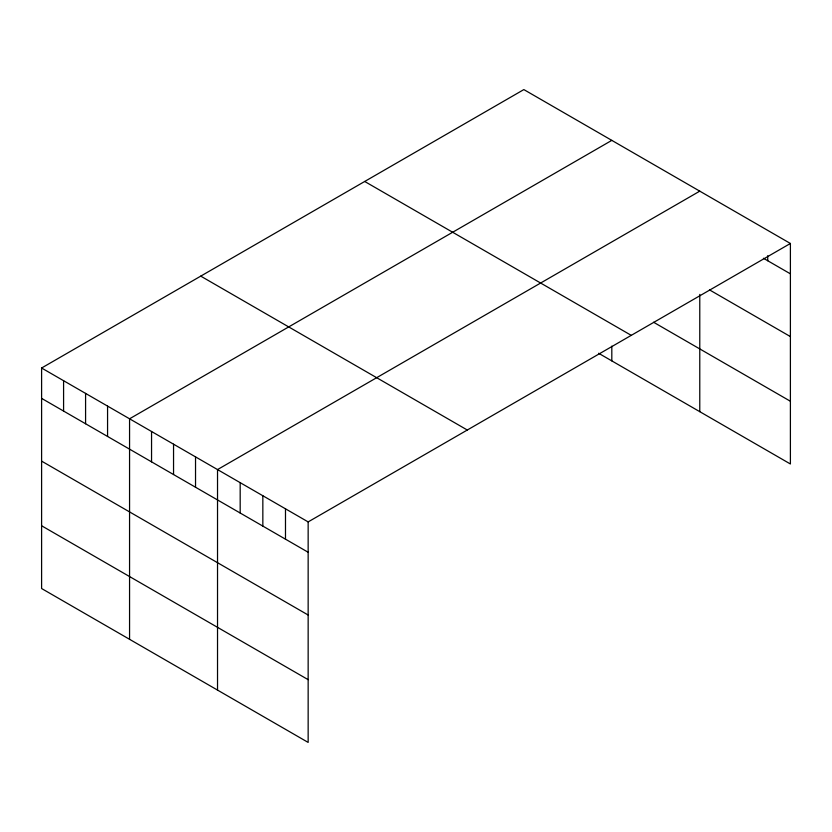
<?xml version="1.0" encoding="UTF-8"?>
<svg xmlns="http://www.w3.org/2000/svg" width="832" height="832" viewBox="0 0 832 832"><rect width="100%" height="100%" fill="white"/><g stroke="black" fill="none" stroke-linecap="round" stroke-linejoin="round"><path stroke-width="1.25" d="M790.4 243.474L308.152 521.903L308.152 742.414L41.6 588.526L41.6 368.014L523.848 89.586L790.4 243.474L790.4 463.986L598.614 353.267M611.811 140.369L129.563 418.798L129.563 639.309M699.774 191.152L217.526 469.581L217.526 690.092M763.433 258.263L790.4 273.832M709.488 289.869L790.4 336.586M653.598 322.254L790.4 401.242M364.707 181.47L631.259 335.358M200.741 276.13L467.293 430.019M41.6 368.014L308.152 521.903M41.6 398.372L308.152 552.261M41.6 461.126L308.152 615.014M41.6 525.772L308.152 679.661M767.738 255.694L767.738 260.759M699.774 294.403L699.774 411.663M611.811 346.122L611.811 360.88M285.49 508.82L285.49 539.178M262.839 495.737L262.839 526.094M240.178 482.654L240.178 513.022M195.53 456.882L195.53 487.24M173.545 444.184L173.545 474.542M151.549 431.486L151.549 461.854M107.567 406.099L107.567 436.457M85.582 393.401L85.582 423.758M63.586 380.702L63.586 411.06"/></g></svg>
